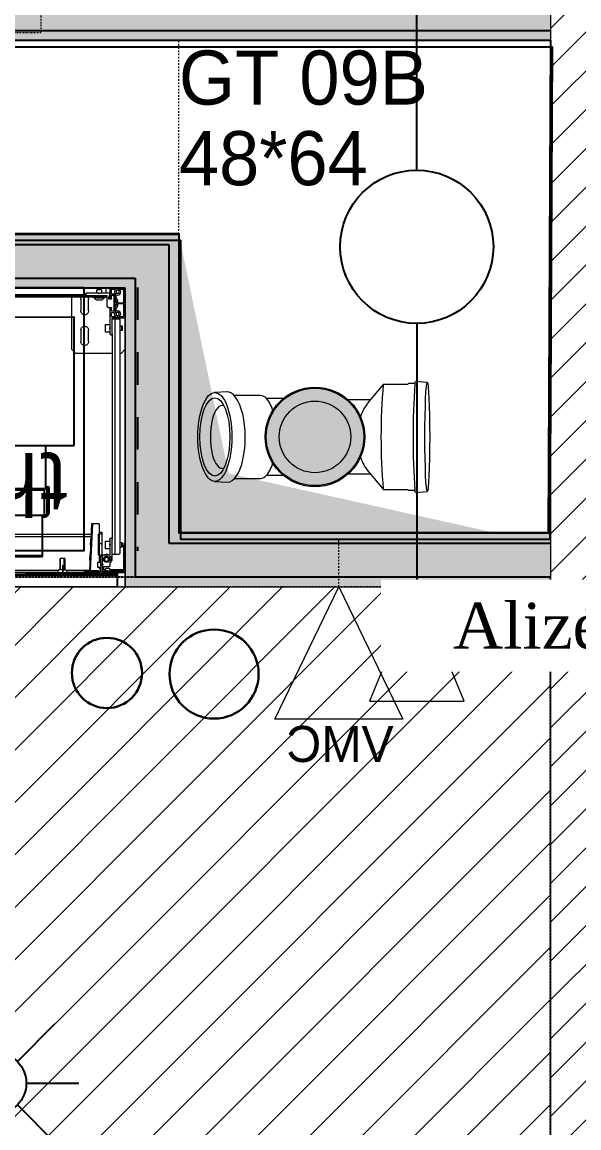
# Model space of a CAD drawing. Header units: centimetres. Extents: x 2191 to 12545, y -680 to 18662.
# Drawn here: x 8342.7 to 8415.4, y 9301.5 to 9445.8 of the extents above; entities that cross this region are included whole.
import ezdxf

# ---------------------------------------------------------------- set-up
doc = ezdxf.new("R2010")
doc.units = ezdxf.units.CM
for name, pattern in [('ISO-03', [1.5, 0.6, -0.9]), ('prlm_vmc', [0.282222, 0.141111, -0.141111]), ('Style de ligne -1', [0.41664, 0.20828, -0.20836]), ('Style de ligne -13', [0.147638, 0.098425, -0.049213]), ('VW-01', [0.41656, 0.20828, -0.20828])]:
    doc.linetypes.add(name, pattern=pattern)
for name, color, linetype, lineweight in [('B AmÈnagement intÈrieur_Hatch', 7, 'Continuous', 5), ('F REMPLISSAGE-vert clair_Hatch', 7, 'Continuous', 5), ('F REMPLISSAGE-vert foncÈ_Hatch', 7, 'Continuous', 5), ('prlm-ELEC-CFO', 1, 'Continuous', 25)]:
    doc.layers.add(name, color=color, linetype=linetype, lineweight=lineweight)
for name, color, linetype in [('B Aménagement intérieur', 252, 'Continuous'), ('B Faux plafonds', 252, 'Continuous'), ('B Faux plafonds_Hatch', 252, 'Continuous'), ('B GÈnÈral_Hatch', 252, 'Continuous'), ('B Général', 252, 'Continuous'), ('C ANNOTATIONS-prestations', 252, 'Continuous'), ('C ANNOTATIONS-textes-numérotation gaine', 252, 'ISO-03'), ('D SURFACES-shab', 252, 'Continuous'), ('F REMPLISSAGE-vert clair', 252, 'Continuous'), ('F REMPLISSAGE-vert foncé', 252, 'Continuous'), ('prlm-CHAUFF', 4, 'Continuous'), ('prlm-EAU-CHU', 42, 'Continuous'), ('prlm-EAU-EUEV', 25, 'Continuous'), ('prlm-GT', 242, 'Continuous'), ('prlm-VMC', 93, 'Continuous')]:
    doc.layers.add(name, color=color, linetype=linetype)
doc.styles.add('Eurostile', font='Eurosti.TTF')
doc.styles.add('prlm-chauff', font='trebucbi.ttf', dxfattribs={"height": 18})
doc.styles.add('prlm-vmc', font='pala.ttf', dxfattribs={"height": 14})
doc.styles.get("Standard").update_dxf_attribs({"font": 'isocp.shx', "height": 15})

# ---------------------------------------------------------------- blocks, each defined once
blk = doc.blocks.new('Gaine 150_70')
at = {"layer": 'B GÈnÈral_Hatch', "color": 254, "linetype": 'Continuous', "true_color": 0xd6d6d6}
blk.add_solid([(33, 21.5), (68, 29.3), (26.5, -9.7), (26.5, 29.3)], dxfattribs=at)
at = {"layer": 'B Général', "color": 7, "linetype": 'Continuous', "lineweight": 5}
blk.add_line((18.5, 36.3), (-69, 36.3), dxfattribs=at)
at = {"layer": 'B Général', "color": 7, "linetype": 'Continuous', "lineweight": 5, "flags": 128}
for points in [[(-70, 36.31), (19.5, 36.3), (19.5, -2.72), (-70, -2.71)], [(-70, -2.7), (-70, 36.3), (19.5, 36.3), (19.5, -2.7)]]:
    blk.add_lwpolyline(points, close=True, dxfattribs=at)
at = {"layer": 'C ANNOTATIONS-prestations'}
for p, q in [((18.5, 36.3), (18.5, 35.21)), ((75, -35), (-75, -35))]:
    blk.add_line(p, q, dxfattribs=at)
at = {"layer": 'C ANNOTATIONS-prestations', "lineweight": 5}
for p, q in [((-69, 34.76), (18.5, 34.76)), ((18.5, 34.66), (-69, 34.66)), ((6.5, 34.46), (6.5, 34.66)), ((6.6, 34.66), (6.6, 34.46)), ((8.78, 34.46), (8.78, 34.66)), ((8.92, 34.66), (8.92, 34.46)), ((9.25, 34.46), (9.25, 34.66)), ((13.35, 34.46), (13.35, 34.66)), ((13.68, 34.46), (13.68, 34.66)), ((13.82, 34.66), (13.82, 34.46)), ((16.4, 34.66), (16.4, 34.55)), ((16.5, 34.66), (16.5, 34.63)), ((17.13, 34.66), (17.18, 34.61)), ((17.22, 34.61), (17.27, 34.66)), ((17.73, 34.56), (17.73, 34.66)), ((18.5, 34.76), (18.5, 35.21)), ((18.5, 34.76), (18.53, 34.76)), ((18.5, 34.76), (18.5, 34.66)), ((18.53, 34.76), (18.53, 34.56)), ((6.5, 34.64), (-22.82, 34.64)), ((10.72, 34.44), (-22.75, 34.44)), ((-22.65, 34.14), (10.78, 34.14)), ((6.6, 34.46), (6.5, 34.46)), ((6.6, 34.46), (8.78, 34.46)), ((8.92, 34.46), (8.78, 34.46)), ((9.25, 34.46), (8.92, 34.46)), ((13.35, 34.46), (9.25, 34.46)), ((10.72, 34.46), (10.8, 34.06)), ((11.3, 34.06), (10.8, 34.06)), ((11, 34.06), (11, 32.61)), ((11.06, 34.06), (11.06, 32.61)), ((11.3, 33.65), (11.3, 34.46)), ((11.3, 33.51), (11.3, 33.65)), ((11.35, 33.65), (11.3, 33.65)), ((11.35, 33.51), (11.3, 33.51)), ((11.35, 33.65), (11.35, 34.46)), ((11.35, 34.06), (11.8, 34.06)), ((11.35, 33.51), (11.35, 33.65)), ((11.54, 34.06), (11.54, 32.61)), ((11.6, 32.61), (11.6, 34.06)), ((11.8, 34.06), (11.88, 34.46)), ((11.82, 34.14), (14.82, 34.14)), ((14.1, 34.44), (11.88, 34.44)), ((13.68, 34.46), (13.35, 34.46)), ((13.82, 34.46), (13.68, 34.46)), ((13.82, 34.46), (16.15, 34.46)), ((14.1, 34.41), (14.1, 34.46)), ((14.1, 34.41), (14.4, 34.41)), ((14.4, 34.3), (14.2, 34.3)), ((14.4, 34.46), (14.4, 34.41)), ((14.4, 34.41), (15.8, 34.41)), ((14.4, 34.3), (14.4, 34.41)), ((15.8, 34.3), (14.4, 34.3)), ((14.82, 34.2), (14.82, 34.21)), ((14.82, 34.2), (14.97, 34.21)), ((15.1, 28.06), (14.82, 34.2)), ((16, 34.21), (14.97, 34.21)), ((14.97, 34.21), (14.97, 34.21)), ((14.97, 34.21), (15.25, 28.06)), ((15.8, 34.41), (15.8, 34.46)), ((15.8, 34.41), (16.1, 34.41)), ((15.8, 34.3), (15.8, 34.41)), ((16, 34.3), (15.8, 34.3)), ((15.9, 33.76), (15.9, 33.06)), ((16.3, 33.76), (15.9, 33.76)), ((16, 34.3), (16, 34.21)), ((16.1, 34.46), (16.1, 34.41)), ((16.15, 33.85), (16.15, 33.76)), ((16.3, 34.3), (16.3, 32.25)), ((16.5, 33.52), (16.5, 34.63)), ((16.5, 33.52), (16.5, 33.29)), ((16.5, 32.19), (16.5, 33.29)), ((16.58, 33.43), (16.51, 33.5)), ((16.51, 33.31), (16.58, 33.38)), ((16.7, 34.51), (16.7, 34.22)), ((16.7, 34.44), (16.9, 34.44)), ((16.9, 34.24), (16.7, 34.24)), ((16.7, 34.03), (16.7, 33.69)), ((16.87, 34.54), (16.73, 34.54)), ((17, 34.19), (16.73, 34.19)), ((16.86, 34.06), (16.73, 34.06)), ((16.73, 33.66), (17.41, 33.66)), ((16.97, 33.92), (16.88, 34.04)), ((16.9, 34.49), (16.9, 34.51)), ((17, 34.49), (16.9, 34.49)), ((16.9, 34.44), (19.25, 34.44)), ((16.9, 34.44), (16.9, 34.24)), ((16.9, 34.24), (19.25, 34.24)), ((16.96, 34.49), (17, 34.45)), ((17, 34.45), (17.04, 34.45)), ((17, 34.24), (17, 34.19)), ((17.4, 33.91), (17, 33.91)), ((17, 33.91), (17, 33.88)), ((17, 33.88), (17.4, 33.88)), ((17, 33.88), (17.02, 33.86)), ((17.02, 33.86), (17.38, 33.86)), ((17.03, 34.21), (17.13, 34.21)), ((17.04, 34.19), (17.04, 34.24)), ((17.04, 33.86), (17.04, 33.91)), ((17.34, 34.44), (17.06, 34.44)), ((17.13, 34.21), (17.18, 34.16)), ((17.16, 34.62), (17.24, 34.62)), ((17.22, 34.16), (17.27, 34.21)), ((17.27, 34.21), (17.37, 34.21)), ((17.36, 34.19), (17.36, 34.24)), ((17.36, 33.86), (17.36, 33.91)), ((17.37, 34.45), (17.4, 34.45)), ((17.38, 33.86), (17.4, 33.88)), ((17.58, 34.49), (17.4, 34.49)), ((17.4, 34.45), (17.44, 34.49)), ((17.4, 34.19), (17.4, 34.24)), ((17.4, 34.19), (17.58, 34.19)), ((17.4, 33.88), (17.4, 33.91)), ((17.52, 34.04), (17.43, 33.92)), ((17.51, 33.56), (17.51, 33.13)), ((19.27, 34.06), (17.54, 34.06)), ((17.6, 34.21), (19.2, 34.21)), ((18.17, 34.44), (17.63, 34.44)), ((17.7, 34.63), (17.7, 34.59)), ((17.73, 34.56), (18.17, 34.56)), ((18.53, 34.56), (17.73, 34.56)), ((18.2, 34.53), (18.2, 34.47)), ((19.3, 34.19), (19.3, 30.84)), ((19.3, 34.11), (19.3, 34.09)), ((19.5, 34.19), (19.5, 30.84)), ((11.6, 32.61), (11, 32.61)), ((14.88, 32.81), (14.83, 32.8)), ((14.87, 32.1), (14.83, 32.8)), ((14.87, 32.1), (14.92, 32.1)), ((15.9, 33.06), (16.3, 33.06)), ((16, 32.16), (16, 29.36)), ((16, 32.16), (16.15, 32.16)), ((16.1, 28.06), (16.11, 32.25)), ((16.11, 32.25), (16.15, 32.26)), ((16.15, 33.06), (16.15, 32.16)), ((16.15, 32.16), (16.3, 32.16)), ((16.15, 32.16), (16.15, 30.66)), ((16.3, 32.25), (16.5, 32.25)), ((16.3, 32.16), (16.3, 32.25)), ((16.5, 32.16), (16.3, 32.16)), ((16.5, 32.19), (16.5, 32.16)), ((16.5, 32.16), (16.5, 30.66)), ((17.47, 32.16), (16.53, 32.16)), ((16.7, 32.9), (16.7, 32.51)), ((17.05, 32.01), (16.95, 32.06)), ((17.15, 32.06), (17.05, 32.01)), ((17.41, 32.5), (17.43, 32.5)), ((17.46, 32.47), (17.46, 32.36)), ((17.51, 32.71), (17.48, 32.71)), ((17.49, 32.33), (17.62, 32.33)), ((17.5, 30.87), (17.5, 32.13)), ((17.52, 33.11), (17.79, 32.83)), ((17.54, 32.78), (17.54, 32.74)), ((17.56, 33.11), (17.66, 33.06)), ((17.62, 32.81), (17.57, 32.81)), ((17.65, 32.35), (17.6, 32.33)), ((17.65, 32.36), (17.65, 32.78)), ((17.66, 33.06), (17.66, 32.97)), ((17.8, 32.81), (17.8, 30.06)), ((17.8, 32.04), (18.15, 32.04)), ((18.15, 32.04), (18.7, 32.04)), ((18.15, 1.34), (18.15, 32.04)), ((18.8, 31.94), (18.7, 32.04)), ((18.8, 1.44), (18.8, 31.94)), ((14.96, 30.14), (14.92, 30.84)), ((14.97, 30.84), (14.92, 30.84)), ((16.15, 30.66), (16.5, 30.66)), ((16.5, 30.66), (16.5, 29.36)), ((16.9, 31.34), (16.9, 30.34)), ((17.5, 31.34), (16.9, 31.34)), ((16.9, 30.34), (17.5, 30.34)), ((17.5, 30.87), (17.5, 30.74)), ((17.5, 30.06), (17.5, 30.74)), ((17.53, 30.83), (17.51, 30.85)), ((17.51, 30.76), (17.53, 30.78)), ((19.05, 31.14), (18.8, 31.14)), ((18.8, 30.53), (19.05, 30.53)), ((19.05, 31.14), (19.05, 30.53)), ((19.1, 31.09), (19.05, 31.14)), ((19.05, 30.53), (19.1, 30.58)), ((19.1, 30.58), (19.1, 31.09)), ((19.3, 30.84), (19.5, 30.84)), ((19.3, 30.64), (19.3, 30.84)), ((19.5, 30.64), (19.3, 30.64)), ((19.5, 30.84), (19.5, 30.64)), ((-22.48, 29.74), (15.02, 29.74)), ((-22.48, 29.44), (15.04, 29.44)), ((14.96, 30.14), (15.01, 30.14)), ((16, 29.36), (16.5, 29.36)), ((16.1, 29.16), (16.5, 29.16)), ((16.5, 29.36), (16.5, 29.16)), ((17.7, 29.96), (17.6, 29.96)), ((17.8, 3.29), (17.8, 30.06)), ((15.25, 28.06), (15.1, 28.06)), ((16.1, 28.06), (15.25, 28.06)), ((12.5, 5.29), (13, 5.79)), ((13, 5.79), (17.8, 5.79)), ((18.8, 5.79), (19, 5.79)), ((19, 5.79), (19.5, 5.29)), ((12.5, -1.51), (12.5, 5.29)), ((19.5, 5.29), (19.5, 1.16)), ((13.7, 2.79), (13.7, 4.29)), ((14.7, 4.29), (14.7, 2.79)), ((16.9, 3.04), (16.9, 2.04)), ((17.5, 3.04), (16.9, 3.04)), ((17.5, 2.59), (17.5, 3.29)), ((17.6, 3.39), (17.7, 3.39)), ((17.8, 3.29), (17.8, 1.22)), ((16.9, 2.04), (17.5, 2.04)), ((17.53, 2.56), (17.5, 2.59)), ((17.5, 2.59), (17.5, 2.49)), ((17.5, 2.49), (17.53, 2.51)), ((17.5, -0.08), (17.5, 2.49)), ((19.05, 2.84), (18.8, 2.84)), ((18.8, 2.23), (19.05, 2.23)), ((19.05, 2.84), (19.05, 2.23)), ((19.1, 2.79), (19.05, 2.84)), ((19.05, 2.23), (19.1, 2.28)), ((19.1, 2.28), (19.1, 2.79)), ((13.7, -1.21), (13.7, 0.29)), ((14.7, 0.29), (14.7, -1.21)), ((17.68, 0.55), (17.68, 0.98)), ((17.7, 0.31), (17.7, -0.08)), ((17.71, 1), (18.22, 1)), ((18.03, 0.52), (17.71, 0.52)), ((18.07, 0.34), (17.73, 0.34)), ((17.73, 0.29), (18.02, 0.29)), ((17.8, 1.34), (18.15, 1.34)), ((17.83, 1.19), (19.47, 1.19)), ((18.05, 0.26), (18.05, -0.66)), ((18.1, -0.06), (18.1, 0.31)), ((18.15, 1.34), (18.7, 1.34)), ((18.28, 0), (18.28, 0.32)), ((18.3, 0.8), (18.5, 0.92)), ((18.3, 0.57), (18.3, 0.8)), ((18.5, 0.45), (18.3, 0.57)), ((18.5, 0.92), (18.7, 0.8)), ((18.7, 0.57), (18.5, 0.45)), ((18.7, 1.34), (18.8, 1.44)), ((18.7, 0.8), (18.7, 0.57)), ((18.78, 1), (19.29, 1)), ((19.32, 0.98), (19.32, -0.62)), ((19.5, 1.16), (19.5, -2.68)), ((16.78, -1.36), (15.42, -1.36)), ((15.42, -1.36), (15.42, -1.46)), ((16.42, -1.13), (15.77, -1.13)), ((16.78, -1.46), (16.78, -1.36)), ((17.25, -0.16), (17.1, -0.31)), ((17.1, -1.71), (17.1, -0.31)), ((17.25, -0.16), (17.67, -0.16)), ((17.35, -1.29), (17.35, -1.51)), ((17.67, -1.26), (17.38, -1.26)), ((17.5, -2.68), (17.5, -1.34)), ((17.67, -0.11), (17.53, -0.11)), ((17.53, -1.31), (17.67, -1.31)), ((17.7, -0.13), (17.7, -0.08)), ((17.7, -1.34), (17.7, -1.29)), ((17.7, -1.34), (17.7, -1.73)), ((18.05, -0.66), (18, -0.71)), ((18, -0.71), (18.05, -0.76)), ((18.13, -0.31), (18.05, -0.31)), ((18.05, -0.39), (18.17, -0.39)), ((18.05, -0.76), (18.05, -1.68)), ((18.05, -1.04), (18.17, -1.04)), ((18.05, -1.11), (18.13, -1.11)), ((18.29, -0.36), (18.1, -0.06)), ((18.1, -1.73), (18.1, -1.37)), ((18.11, -1.36), (18.29, -1.07)), ((18.13, -0.31), (18.13, -1.11)), ((18.3, -0.61), (18.13, -0.31)), ((18.13, -1.11), (18.3, -0.81)), ((18.28, -1.85), (18.28, -1.43)), ((18.48, -0.31), (18.29, -0.02)), ((18.29, -1.41), (18.47, -1.13)), ((18.3, -1.06), (18.3, -0.37)), ((18.48, -0.62), (18.48, -0.31)), ((18.48, -1.11), (18.48, -0.8)), ((19.29, -0.65), (18.51, -0.65)), ((18.51, -0.77), (19.29, -0.77)), ((19.32, -0.8), (19.32, -2.5)), ((17, -2.71), (-67.5, -2.71)), ((15.8, -1.66), (-66.3, -1.66)), ((15.75, -1.51), (-66.25, -1.51)), ((14.35, -1.82), (-64.85, -1.82)), ((14.35, -1.98), (14.35, -1.74)), ((14.38, -1.71), (17.04, -1.71)), ((16.05, -2.01), (14.38, -2.01)), ((16.78, -1.46), (15.42, -1.46)), ((15.42, -1.46), (15.42, -1.51)), ((15.7, -1.46), (15.8, -1.56)), ((15.8, -1.56), (16.4, -1.56)), ((15.8, -1.56), (15.8, -1.71)), ((15.8, -2.01), (15.8, -2.46)), ((16.4, -2.46), (15.8, -2.46)), ((16.05, -2.01), (16.1, -1.96)), ((16.1, -1.96), (16.15, -2.01)), ((17.42, -2.01), (16.15, -2.01)), ((16.4, -1.56), (16.5, -1.46)), ((16.4, -1.71), (16.4, -1.56)), ((17, -1.66), (16.4, -1.66)), ((16.4, -2.46), (16.4, -2.01)), ((17, -1.51), (16.45, -1.51)), ((16.78, -1.51), (16.78, -1.46)), ((17, -1.66), (17, -1.51)), ((17, -1.66), (17, -1.71)), ((17, -2.01), (17, -2.71)), ((17.53, -2.71), (17, -2.71)), ((17.45, -1.81), (17.35, -1.52)), ((17.45, -1.98), (17.45, -1.82)), ((19.47, -2.71), (17.53, -2.71)), ((17.68, -2.5), (17.68, -1.97)), ((17.71, -1.94), (18.06, -1.94)), ((18.22, -2.53), (17.71, -2.53)), ((18.02, -1.71), (17.73, -1.71)), ((17.73, -1.76), (18.07, -1.76)), ((18.3, -2.1), (18.5, -1.98)), ((18.3, -2.33), (18.3, -2.1)), ((18.5, -2.45), (18.3, -2.33)), ((18.5, -1.98), (18.7, -2.1)), ((18.7, -2.33), (18.5, -2.45)), ((18.7, -2.1), (18.7, -2.33)), ((19.29, -2.53), (18.78, -2.53)), ((19.5, -2.71), (19.47, -2.71)), ((19.5, -2.68), (19.5, -2.71))]:
    blk.add_line(p, q, dxfattribs=at)
at = {"layer": 'C ANNOTATIONS-prestations', "lineweight": 5, "flags": 128}
for points in [[(16.5, 34.3, 0.198912), (16.4, 34.55, 0.198912), (16.15, 34.66)], [(16.53, 34.66, 0.198912), (16.51, 34.65, 0.198912), (16.5, 34.63)], [(17.7, 34.63, 0.198912), (17.69, 34.65, 0.198912), (17.67, 34.66)], [(14.1, 34.41, 0.198912), (14.13, 34.33, 0.198912), (14.2, 34.3)], [(14.82, 34.21, 0.193016), (14.79, 34.28, 0.193016), (14.72, 34.3)], [(16, 34.21, 0.227222), (16.16, 34.28, 0.227222), (16.2, 34.45)], [(16, 34.3, 0.198912), (16.07, 34.33, 0.198912), (16.1, 34.41)], [(16.3, 34.3, 0.198912), (16.26, 34.41, 0.198912), (16.15, 34.46)], [(16.22, 34, 0.109774), (16.17, 33.94, 0.109774), (16.15, 33.85)], [(16.22, 34, 0.028434), (16.26, 34.04, 0.028434), (16.3, 34.09)], [(16.5, 33.52, 0.098491), (16.5, 33.51, 0.098491), (16.51, 33.5)], [(16.51, 33.31, 0.098491), (16.5, 33.3, 0.098491), (16.5, 33.29)], [(16.58, 33.38, 0.198912), (16.59, 33.41, 0.198912), (16.58, 33.43)], [(16.73, 34.54, 0.198912), (16.71, 34.53, 0.198912), (16.7, 34.51)], [(16.7, 34.22, 0.198912), (16.71, 34.19, 0.198912), (16.73, 34.19)], [(16.73, 34.06, 0.198912), (16.71, 34.05, 0.198912), (16.7, 34.03)], [(16.7, 33.69, 0.198912), (16.71, 33.66, 0.198912), (16.73, 33.66)], [(16.88, 34.04, 0.120588), (16.87, 34.05, 0.120588), (16.86, 34.06)], [(16.9, 34.51, 0.198912), (16.89, 34.53, 0.198912), (16.87, 34.54)], [(16.97, 33.92, 0.120588), (16.98, 33.91, 0.120588), (17, 33.91)], [(17.03, 34.46, 0.17724), (17.02, 34.48, 0.17724), (17, 34.49)], [(17, 34.44, 0.013224), (17, 34.44, 0.013224), (17, 34.45)], [(17, 34.19, 0.155096), (17.02, 34.19, 0.155096), (17.03, 34.21)], [(17.03, 34.46, 0.17724), (17.04, 34.44, 0.17724), (17.06, 34.44)], [(17.18, 34.61, 0.198912), (17.2, 34.6, 0.198912), (17.22, 34.61)], [(17.18, 34.16, 0.198912), (17.2, 34.15, 0.198912), (17.22, 34.16)], [(17.34, 34.44, 0.17724), (17.36, 34.44, 0.17724), (17.37, 34.46)], [(17.4, 34.49, 0.17724), (17.38, 34.48, 0.17724), (17.37, 34.46)], [(17.37, 34.21, 0.155096), (17.39, 34.19, 0.155096), (17.4, 34.19)], [(17.4, 34.45, 0.013224), (17.4, 34.44, 0.013224), (17.4, 34.44)], [(17.4, 33.91, 0.120588), (17.42, 33.91, 0.120588), (17.43, 33.92)], [(17.51, 33.56, 0.198912), (17.48, 33.63, 0.198912), (17.41, 33.66)], [(17.54, 34.06, 0.120588), (17.53, 34.05, 0.120588), (17.52, 34.04)], [(17.61, 34.46, 0.17724), (17.6, 34.48, 0.17724), (17.58, 34.49)], [(17.58, 34.19, 0.155096), (17.59, 34.19, 0.155096), (17.6, 34.21)], [(17.61, 34.46, 0.17724), (17.62, 34.44, 0.17724), (17.63, 34.44)], [(17.7, 34.59, 0.198912), (17.71, 34.56, 0.198912), (17.73, 34.56)], [(18.2, 34.53, 0.198912), (18.19, 34.55, 0.198912), (18.17, 34.56)], [(18.17, 34.44, 0.198912), (18.19, 34.44, 0.198912), (18.2, 34.47)], [(19.3, 34.11, 0.198912), (19.27, 34.18, 0.198912), (19.2, 34.21)], [(19.5, 34.19, 0.198912), (19.43, 34.36, 0.198912), (19.25, 34.44)], [(19.3, 34.19, 0.198912), (19.29, 34.22, 0.198912), (19.25, 34.24)], [(19.27, 34.06, 0.198912), (19.29, 34.06, 0.198912), (19.3, 34.09)], [(16.5, 32.19, 0.198912), (16.51, 32.16, 0.198912), (16.53, 32.16)], [(17.45, 32.73, 0.366532), (17.09, 33.1, 0.366532), (16.66, 32.81, 0.366532), (16.88, 32.34, 0.366532), (17.38, 32.48)], [(16.7, 32.16, 0.14145), (17.05, 32.06, 0.14145), (17.4, 32.16)], [(16.81, 32.16, 0.103148), (17.05, 32.11, 0.103148), (17.29, 32.16)], [(17.38, 32.48, 0.082935), (17.44, 32.6, 0.082935), (17.45, 32.73)], [(17.41, 32.5, 0.122946), (17.39, 32.49, 0.122946), (17.38, 32.48)], [(17.46, 32.47, 0.198912), (17.45, 32.49, 0.198912), (17.43, 32.5)], [(17.45, 32.73, 0.189855), (17.46, 32.71, 0.189855), (17.48, 32.71)], [(17.46, 32.36, 0.198912), (17.47, 32.33, 0.198912), (17.49, 32.33)], [(17.5, 32.13, 0.198912), (17.49, 32.15, 0.198912), (17.47, 32.16)], [(17.63, 32.99, 0.041018), (17.58, 33.08, 0.041018), (17.51, 33.16)], [(17.51, 33.13, 0.098491), (17.51, 33.12, 0.098491), (17.52, 33.11)], [(17.51, 32.33, 0.104675), (17.63, 32.55, 0.104675), (17.64, 32.79)], [(17.51, 32.71, 0.198912), (17.53, 32.71, 0.198912), (17.54, 32.74)], [(17.57, 32.81, 0.198912), (17.55, 32.8, 0.198912), (17.54, 32.78)], [(17.58, 32.33, 0.02871), (17.62, 32.39, 0.02871), (17.65, 32.46)], [(17.65, 32.78, 0.198912), (17.64, 32.8, 0.198912), (17.62, 32.81)], [(17.62, 32.33, 0.198912), (17.64, 32.33, 0.198912), (17.65, 32.36)], [(17.8, 32.81, 0.098491), (17.8, 32.82, 0.098491), (17.79, 32.83)], [(17.5, 30.87, 0.098491), (17.5, 30.86, 0.098491), (17.51, 30.85)], [(17.51, 30.76, 0.098491), (17.5, 30.75, 0.098491), (17.5, 30.74)], [(17.53, 30.78, 0.198912), (17.54, 30.81, 0.198912), (17.53, 30.83)], [(17.5, 30.06, 0.198912), (17.53, 29.98, 0.198912), (17.6, 29.96)], [(17.7, 29.96, 0.198912), (17.77, 29.98, 0.198912), (17.8, 30.06)], [(14.7, 4.29, 0.414214), (14.2, 4.79, 0.414214), (13.7, 4.29)], [(17.6, 3.39, 0.198912), (17.53, 3.36, 0.198912), (17.5, 3.29)], [(17.8, 3.29, 0.198912), (17.77, 3.36, 0.198912), (17.7, 3.39)], [(13.7, 2.79, 0.414214), (14.2, 2.29, 0.414214), (14.7, 2.79)], [(17.53, 2.51, 0.198912), (17.54, 2.54, 0.198912), (17.53, 2.56)], [(14.7, 0.29, 0.414214), (14.2, 0.79, 0.414214), (13.7, 0.29)], [(17.71, 1, 0.198912), (17.69, 1, 0.198912), (17.68, 0.98)], [(17.68, 0.55, 0.198912), (17.69, 0.52, 0.198912), (17.71, 0.52)], [(17.73, 0.34, 0.198912), (17.71, 0.33, 0.198912), (17.7, 0.31)], [(17.73, 0.29, 0.198912), (17.71, 0.28, 0.198912), (17.7, 0.26)], [(17.8, 1.22, 0.198912), (17.81, 1.19, 0.198912), (17.83, 1.19)], [(18.05, 0.26, 0.198912), (18.04, 0.28, 0.198912), (18.02, 0.29)], [(18.03, 0.52, 0.095961), (18.07, 0.52, 0.095961), (18.1, 0.54)], [(18.1, 0.31, 0.198912), (18.09, 0.33, 0.198912), (18.07, 0.34)], [(18.22, 1, 0.01196), (18.22, 1, 0.01196), (18.22, 1)], [(18.78, 1, 0.01196), (18.78, 1, 0.01196), (18.78, 1)], [(19.32, 0.98, 0.198912), (19.31, 1, 0.198912), (19.29, 1)], [(19.5, 1.16, 0.198912), (19.49, 1.18, 0.198912), (19.47, 1.19)], [(13.7, -1.21, 0.080612), (13.73, -1.37, 0.080612), (13.8, -1.51)], [(14.6, -1.51, 0.080612), (14.67, -1.37, 0.080612), (14.7, -1.21)], [(15.77, -1.13, 0.218554), (15.62, -1.2, 0.218554), (15.58, -1.36)], [(15.58, -1.36, 0.003145), (15.58, -1.36, 0.003145), (15.58, -1.36)], [(16.62, -1.36, 0.218554), (16.58, -1.2, 0.218554), (16.42, -1.13)], [(16.62, -1.36, 0.003145), (16.62, -1.36, 0.003145), (16.62, -1.36)], [(17.38, -1.26, 0.198912), (17.36, -1.27, 0.198912), (17.35, -1.29)], [(17.5, -0.08, 0.198912), (17.51, -0.11, 0.198912), (17.53, -0.11)], [(17.53, -1.31, 0.198912), (17.51, -1.32, 0.198912), (17.5, -1.34)], [(17.67, -0.11, 0.198912), (17.69, -0.11, 0.198912), (17.7, -0.08)], [(17.67, -0.16, 0.198912), (17.69, -0.16, 0.198912), (17.7, -0.13)], [(17.7, -1.29, 0.198912), (17.69, -1.27, 0.198912), (17.67, -1.26)], [(17.7, -1.34, 0.198912), (17.69, -1.32, 0.198912), (17.67, -1.31)], [(18.11, -1.36, 0.073633), (18.1, -1.37, 0.073633), (18.1, -1.37)], [(18.28, 0, 0.073633), (18.28, -0.01, 0.073633), (18.29, -0.02)], [(18.29, -1.41, 0.073633), (18.28, -1.42, 0.073633), (18.28, -1.43)], [(18.3, -0.37, 0.073633), (18.3, -0.37, 0.073633), (18.29, -0.36)], [(18.29, -1.07, 0.073633), (18.3, -1.06, 0.073633), (18.3, -1.06)], [(18.47, -1.13, 0.073633), (18.48, -1.12, 0.073633), (18.48, -1.11)], [(18.48, -0.62, 0.198912), (18.49, -0.65, 0.198912), (18.51, -0.65)], [(18.51, -0.77, 0.198912), (18.49, -0.78, 0.198912), (18.48, -0.8)], [(19.29, -0.65, 0.198912), (19.31, -0.65, 0.198912), (19.32, -0.62)], [(19.32, -0.8, 0.198912), (19.31, -0.78, 0.198912), (19.29, -0.77)], [(14.38, -1.71, 0.198912), (14.36, -1.72, 0.198912), (14.35, -1.74)], [(14.35, -1.98, 0.198912), (14.36, -2.01, 0.198912), (14.38, -2.01)], [(17.04, -1.71, 0.414214), (17.07, -1.74, 0.414214), (17.1, -1.71)], [(17.35, -1.51, 0.040241), (17.35, -1.51, 0.040241), (17.35, -1.52)], [(17.42, -2.01, 0.198912), (17.44, -2.01, 0.198912), (17.45, -1.98)], [(17.45, -1.82, 0.040241), (17.45, -1.82, 0.040241), (17.45, -1.81)], [(17.5, -2.68, 0.198912), (17.51, -2.71, 0.198912), (17.53, -2.71)], [(17.71, -1.94, 0.198912), (17.69, -1.95, 0.198912), (17.68, -1.97)], [(17.68, -2.5, 0.198912), (17.69, -2.53, 0.198912), (17.71, -2.53)], [(17.7, -1.68, 0.198912), (17.71, -1.71, 0.198912), (17.73, -1.71)], [(17.7, -1.73, 0.198912), (17.71, -1.76, 0.198912), (17.73, -1.76)], [(18.02, -1.71, 0.198912), (18.04, -1.71, 0.198912), (18.05, -1.68)], [(18.14, -1.99, 0.123554), (18.1, -1.96, 0.123554), (18.06, -1.94)], [(18.07, -1.76, 0.198912), (18.09, -1.76, 0.198912), (18.1, -1.73)], [(18.22, -2.53, 0.01196), (18.22, -2.53, 0.01196), (18.22, -2.53)], [(18.78, -2.53, 0.01196), (18.78, -2.53, 0.01196), (18.78, -2.53)], [(19.29, -2.53, 0.198912), (19.31, -2.53, 0.198912), (19.32, -2.5)], [(19.47, -2.71, 0.198912), (19.49, -2.71, 0.198912), (19.5, -2.68)]]:
    blk.add_lwpolyline(points, format="xyb", dxfattribs=at)
at = {"layer": 'C ANNOTATIONS-prestations', "lineweight": 5}
for centre, radius in [((17.05, 32.71), 0.35), ((17.05, 32.71), 0.3), ((17.05, 32.71), 0.25), ((18.5, 0.69), 0.425), ((18.5, -2.21), 0.425)]:
    blk.add_circle(centre, radius, dxfattribs=at)
for points, knots in [([(14.97, 34.21), (14.97, 34.21), (14.97, 34.22), (14.96, 34.24), (14.94, 34.25), (14.92, 34.27), (14.9, 34.28), (14.87, 34.29), (14.82, 34.3), (14.75, 34.3), (14.72, 34.3), (14.72, 34.3), (14.72, 34.3)], [0, 0, 0, 1, 2, 3, 4, 5, 6, 7, 8, 9, 9, 10, 10, 10]), ([(14.82, 34.21), (14.82, 34.21), (14.82, 34.21), (14.82, 34.21), (14.82, 34.21), (14.83, 34.21), (14.85, 34.21), (14.88, 34.21), (14.93, 34.21), (14.97, 34.21), (14.97, 34.21), (14.97, 34.21)], [0, 0, 0, 1, 2, 3, 4, 5, 6, 7, 8, 8, 9, 9, 9])]:
    blk.add_open_spline(points, degree=2, knots=knots, dxfattribs=at)
blk = doc.blocks.new('Groupe-151-1')
at = {"layer": 'B Général', "color": 7, "linetype": 'VW-01', "lineweight": 5, "flags": 128}
blk.add_lwpolyline([(8994.29, 4634.39), (9042.8, 4634.39), (9042.8, 4570.09), (8994.29, 4570.09)], close=True, dxfattribs=at)
at = {"layer": 'C ANNOTATIONS-textes-numérotation gaine', "color": 7, "insert": (8994.29, 4633.08), "char_height": 7.059, "width": 48.5046, "attachment_point": 1, "line_spacing_factor": 0.894142, "style": 'Eurostile'}
blk.add_mtext('GT 09B\\P48*64', dxfattribs=at)
blk = doc.blocks.new('xi.thema+')
at = {"layer": 'prlm-CHAUFF', "color": 7, "linetype": 'prlm_vmc', "ltscale": 30}
for points in [[(-27.9, 0), (-27.9, 34.4)], [(27.9, 0), (27.9, 34.4)]]:
    blk.add_lwpolyline(points, dxfattribs=at)
at = {"layer": 'prlm-CHAUFF', "color": 0}
blk.add_lwpolyline([(-20.9, 0), (-20.9, 34.4), (20.9, 34.4), (20.9, 0)], close=True, dxfattribs=at)
for radius in [6.25, 4]:
    blk.add_circle((0, 13), radius, dxfattribs=at)
at = {"layer": 'prlm-CHAUFF', "color": 0, "insert": (0, 25.54), "char_height": 8, "width": 7.1971, "attachment_point": 5, "style": 'prlm-chauff'}
blk.add_mtext('thema+', dxfattribs=at)
blk = doc.blocks.new('xi.be')
at = {"layer": 'prlm-VMC', "color": 0, "linetype": 'ByBlock', "lineweight": 5, "flags": 128}
blk.add_lwpolyline([(-6.17, -15), (6.17, -15), (0, 0)], close=True, dxfattribs=at)
at = {"layer": 'prlm-VMC', "color": 0, "linetype": 'ByBlock', "lineweight": 5}
blk.add_solid([(0, -1), (5.17, -14), (-5.17, -14), (0, -1)], dxfattribs=at)
blk = doc.blocks.new('xi.uta-yzen-d')
at = {"layer": 'prlm-CHAUFF', "ltscale": 50}
for p, q in [((-36.4, 35.02), (-20.8, 35.02)), ((-36.4, 35.02), (-36.4, 29.72)), ((-20.9, 35.12), (-36.3, 35.12)), ((-20.8, 29.72), (-20.8, 35.02)), ((-17.3, 35.02), (-1.7, 35.02)), ((-17.3, 35.02), (-17.3, 29.72)), ((-1.8, 35.12), (-17.2, 35.12)), ((-1.7, 29.72), (-1.7, 35.02)), ((1.8, 35.02), (17.4, 35.02)), ((1.8, 35.02), (1.8, 29.72)), ((1.9, 35.12), (17.3, 35.12)), ((17.4, 29.72), (17.4, 35.02)), ((20.9, 35.02), (36.5, 35.02)), ((20.9, 35.02), (20.9, 29.72)), ((21, 35.12), (36.4, 35.12)), ((36.5, 29.72), (36.5, 35.02)), ((-37.25, 29.22), (-37.25, 26.22)), ((-37.06, 29.72), (-36.65, 29.72)), ((-37.06, 29.72), (-37.06, 26.02)), ((-37, 29.72), (-37, 26.27)), ((-36.98, 29.72), (-36.98, 26.27)), ((-20.55, 29.72), (-36.65, 29.72)), ((-36.65, 29.72), (-36.65, 26.42)), ((-36.55, 29.97), (-36.4, 29.97)), ((-20.55, 26.42), (-20.55, 29.72)), ((-18.15, 29.22), (-18.15, 26.22)), ((-17.96, 29.72), (-17.55, 29.72)), ((-17.96, 29.72), (-17.96, 26.02)), ((-17.9, 29.72), (-17.9, 26.27)), ((-17.88, 29.72), (-17.88, 26.27)), ((-1.45, 29.72), (-17.55, 29.72)), ((-17.55, 29.72), (-17.55, 26.42)), ((-17.45, 29.97), (-17.3, 29.97)), ((-1.45, 26.42), (-1.45, 29.72)), ((0.95, 29.22), (0.95, 26.22)), ((1.14, 29.72), (1.55, 29.72)), ((1.14, 29.72), (1.14, 26.02)), ((1.2, 29.72), (1.2, 26.27)), ((1.22, 29.72), (1.22, 26.27)), ((17.65, 29.72), (1.55, 29.72)), ((1.55, 29.72), (1.55, 26.42)), ((1.65, 29.97), (1.8, 29.97)), ((17.65, 26.42), (17.65, 29.72)), ((20.05, 29.22), (20.05, 26.22)), ((20.24, 29.72), (20.65, 29.72)), ((20.24, 29.72), (20.24, 26.02)), ((20.3, 29.72), (20.3, 26.27)), ((20.32, 29.72), (20.32, 26.27)), ((36.75, 29.72), (20.65, 29.72)), ((20.65, 29.72), (20.65, 26.42)), ((20.75, 29.97), (20.9, 29.97)), ((36.75, 26.42), (36.75, 29.72)), ((-37, 28.42), (-36.98, 28.42)), ((-36.98, 28.07), (-37, 28.07)), ((-37, 27.69), (-36.98, 27.69)), ((-17.9, 28.42), (-17.88, 28.42)), ((-17.88, 28.07), (-17.9, 28.07)), ((-17.9, 27.69), (-17.88, 27.69)), ((1.2, 28.42), (1.22, 28.42)), ((1.22, 28.07), (1.2, 28.07)), ((1.2, 27.69), (1.22, 27.69)), ((20.3, 28.42), (20.32, 28.42)), ((20.32, 28.07), (20.3, 28.07)), ((20.3, 27.69), (20.32, 27.69)), ((-36.8, 26.02), (-37.05, 26.02)), ((-36.98, 27.34), (-37, 27.34)), ((-37, 27.29), (-36.98, 27.29)), ((-36.98, 27.19), (-37, 27.19)), ((-36.98, 26.27), (-37, 26.27)), ((-36.8, 26.27), (-36.98, 26.27)), ((-36.65, 26.42), (-36.8, 26.27)), ((-20.4, 26.27), (-36.8, 26.27)), ((-36.8, 26.27), (-36.8, 20.62)), ((-20.55, 26.42), (-36.65, 26.42)), ((-20.4, 26.27), (-20.55, 26.42)), ((-20.4, 20.62), (-20.4, 26.27)), ((-17.7, 26.02), (-17.95, 26.02)), ((-17.88, 27.34), (-17.9, 27.34)), ((-17.9, 27.29), (-17.88, 27.29)), ((-17.88, 27.19), (-17.9, 27.19)), ((-17.88, 26.27), (-17.9, 26.27)), ((-17.7, 26.27), (-17.88, 26.27)), ((-17.55, 26.42), (-17.7, 26.27)), ((-1.3, 26.27), (-17.7, 26.27)), ((-17.7, 26.27), (-17.7, 20.62)), ((-1.45, 26.42), (-17.55, 26.42)), ((-1.3, 26.27), (-1.45, 26.42)), ((-1.3, 20.62), (-1.3, 26.27)), ((1.4, 26.02), (1.15, 26.02)), ((1.22, 27.34), (1.2, 27.34)), ((1.2, 27.29), (1.22, 27.29)), ((1.22, 27.19), (1.2, 27.19)), ((1.22, 26.27), (1.2, 26.27)), ((1.4, 26.27), (1.22, 26.27)), ((1.55, 26.42), (1.4, 26.27)), ((17.8, 26.27), (1.4, 26.27)), ((1.4, 26.27), (1.4, 20.62)), ((17.65, 26.42), (1.55, 26.42)), ((17.8, 26.27), (17.65, 26.42)), ((17.8, 20.62), (17.8, 26.27)), ((20.5, 26.02), (20.25, 26.02)), ((20.32, 27.34), (20.3, 27.34)), ((20.3, 27.29), (20.32, 27.29)), ((20.32, 27.19), (20.3, 27.19)), ((20.32, 26.27), (20.3, 26.27)), ((20.5, 26.27), (20.32, 26.27)), ((20.65, 26.42), (20.5, 26.27)), ((36.9, 26.27), (20.5, 26.27)), ((20.5, 26.27), (20.5, 20.62)), ((36.75, 26.42), (20.65, 26.42)), ((36.9, 26.27), (36.75, 26.42)), ((36.9, 20.62), (36.9, 26.27))]:
    blk.add_line(p, q, dxfattribs=at)
for points in [[(0, 30), (0, 0), (39, 0), (39, 30)], [(0.57, 29.43), (0.57, 0.57), (38.43, 0.57), (38.43, 29.43)], [(-40.5, 20.62), (-40.5, 3.9), (40.5, 3.9), (40.5, 20.62)]]:
    blk.add_lwpolyline(points, close=True, dxfattribs=at)
for centre, radius in [((-28.6, 27.62), 0.5), ((-28.6, 27.62), 0.48), ((-28.6, 27.62), 0.38), ((-9.5, 27.62), 0.5), ((-9.5, 27.62), 0.48), ((-9.5, 27.62), 0.38), ((9.6, 27.62), 0.5), ((9.6, 27.62), 0.48), ((9.6, 27.62), 0.38), ((28.7, 27.62), 0.5), ((28.7, 27.62), 0.48), ((28.7, 27.62), 0.38)]:
    blk.add_circle(centre, radius, dxfattribs=at)
for centre, radius, start, end in [((-36.3, 35.02), 0.1, 90, 180), ((-20.9, 35.02), 0.1, 0, 90), ((-17.2, 35.02), 0.1, 90, 180), ((-1.8, 35.02), 0.1, 0, 90), ((1.9, 35.02), 0.1, 90, 180), ((17.3, 35.02), 0.1, 0, 90), ((21, 35.02), 0.1, 90, 180), ((36.4, 35.02), 0.1, 0, 90), ((-36.47, 29.24), 0.776, 138.5248, 181.7675), ((-36.55, 29.27), 0.7, 90, 136.2731), ((-17.37, 29.24), 0.776, 138.5248, 181.7675), ((-17.45, 29.27), 0.7, 90, 136.2731), ((1.73, 29.24), 0.776, 138.5248, 181.7675), ((1.65, 29.27), 0.7, 90, 136.2731), ((20.83, 29.24), 0.776, 138.5248, 181.7675), ((20.75, 29.27), 0.7, 90, 136.2731), ((-37.05, 26.22), 0.2, 180, 268.3239), ((-37.05, 26.22), 0.2, 268.3239, 270), ((-17.95, 26.22), 0.2, 180, 268.3239), ((-17.95, 26.22), 0.2, 268.3239, 270), ((1.15, 26.22), 0.2, 180, 268.3239), ((1.15, 26.22), 0.2, 268.3239, 270), ((20.25, 26.22), 0.2, 180, 268.3239), ((20.25, 26.22), 0.2, 268.3239, 270)]:
    blk.add_arc(centre, radius, start, end, dxfattribs=at)
for centre, major_axis, ratio, start_param, end_param in [((-36.55, 28.96), (-0.45, 0), 0.974723, 5.983927, 6.283185), ((-17.45, 28.96), (-0.45, 0), 0.974723, 5.983927, 6.283185), ((1.65, 28.96), (-0.45, 0), 0.974723, 5.983927, 6.283185), ((20.75, 28.96), (-0.45, 0), 0.974723, 5.983927, 6.283185), ((-36.55, 28.6), (-0.45, 0), 0.974723, 5.983927, 6.283185), ((-35.75, 28.6), (-1.25, 0), 0.146694, 0, 0.179125), ((-17.45, 28.6), (-0.45, 0), 0.974723, 5.983927, 6.283185), ((-16.65, 28.6), (-1.25, 0), 0.146694, 0, 0.179125), ((1.65, 28.6), (-0.45, 0), 0.974723, 5.983927, 6.283185), ((2.45, 28.6), (-1.25, 0), 0.146694, 0, 0.179125), ((20.75, 28.6), (-0.45, 0), 0.974723, 5.983927, 6.283185), ((21.55, 28.6), (-1.25, 0), 0.146694, 0, 0.179125)]:
    blk.add_ellipse(centre, major_axis=major_axis, ratio=ratio, start_param=start_param, end_param=end_param, dxfattribs=at)
for points in [[(-36.98, 29.39), (-36.99, 29.38), (-36.99, 29.37), (-37, 29.32), (-37, 29.29), (-37, 29.27)], [(-17.88, 29.39), (-17.89, 29.38), (-17.89, 29.37), (-17.9, 29.32), (-17.9, 29.29), (-17.9, 29.27)], [(1.22, 29.39), (1.21, 29.38), (1.21, 29.37), (1.2, 29.32), (1.2, 29.29), (1.2, 29.27)], [(20.32, 29.39), (20.31, 29.38), (20.31, 29.37), (20.3, 29.32), (20.3, 29.29), (20.3, 29.27)]]:
    blk.add_open_spline(points, degree=3, knots=[0.8185803, 0.8185803, 0.8185803, 0.8185803, 0.875, 0.875, 1, 1, 1, 1], dxfattribs=at)
at = {"layer": 'prlm-CHAUFF', "ltscale": 50, "insert": (7.3, 16.89), "char_height": 10, "width": 139.7925, "attachment_point": 1}
blk.add_mtext('UTA', dxfattribs=at)
blk = doc.blocks.new('xi.ram11')
at = {"layer": 'prlm-EAU-CHU', "color": 0, "lineweight": 13}
for p, q in [((-5.8, 13.12), (-5.9, 11.41)), ((5.9, 11.41), (5.8, 13.12)), ((-5.41, 10.46), (-5.41, 7.11)), ((5.41, 7.11), (5.41, 10.46)), ((-5, 6.32), (-5, 3.93)), ((5, 3.93), (5, 6.32)), ((-4.87, -7.27), (-4.87, -4.09)), ((4.87, -4.09), (4.87, -7.27)), ((-4.34, -6.83), (-6.84, -8.91)), ((6.84, -8.91), (4.34, -6.83)), ((-6.85, -8.92), (-6.85, -12.09)), ((6.85, -12.09), (6.85, -8.92)), ((-6.85, -12.09), (-6.97, -12.22)), ((-6.97, -12.22), (-6.97, -13.03)), ((6.97, -12.22), (6.85, -12.09)), ((6.97, -13.03), (6.97, -12.22)), ((-7.25, -13.12), (-6.97, -13.03)), ((-7.25, -13.12), (-7.11, -14.67)), ((6.94, -13.03), (7.25, -13.12)), ((7.11, -14.67), (7.25, -13.12))]:
    blk.add_line(p, q, dxfattribs=at)
for radius in [6.36, 4.67]:
    blk.add_circle((0, 0), radius, dxfattribs=at)
for centre, radius, start, end in [((-4.25, 7.22), 1.17, 184.9867, 229.8352), ((-2.28, 9.64), 4.29, 230.6134, 256.7743), ((2.28, 9.64), 4.29, 283.2257, 309.3866), ((4.25, 7.22), 1.17, 310.1648, 355.0133), ((-0.73, -11.68), 6.05, 106.1332, 126.5542), ((0.73, -11.68), 6.05, 53.4458, 73.8668), ((0, -87.18), 78.56, 84.9975, 95.0025), ((0.01, -119.65), 106.84, 86.281, 93.7477)]:
    blk.add_arc(centre, radius, start, end, dxfattribs=at)
for centre, major_axis, ratio in [((0, 13.07), (-5.8, 0), 0.382827), ((0, 13.07), (-5.12, 0), 0.382683), ((0, -14.67), (7.1, 0), 0.043635)]:
    blk.add_ellipse(centre, major_axis=major_axis, ratio=ratio, dxfattribs=at)
for centre, major_axis, ratio, start_param, end_param in [((0, 12.12), (-4.1, 0), 0.375988, 2.978094, 6.446684), ((0, 11.46), (-5.9, -0.04), 0.399317, 0, 3.141593)]:
    blk.add_ellipse(centre, major_axis=major_axis, ratio=ratio, start_param=start_param, end_param=end_param, dxfattribs=at)
blk = doc.blocks.new('xi.chu')
at = {"layer": 'prlm-EAU-EUEV', "linetype": 'ByBlock', "lineweight": 5}
blk.add_hatch(color=0, dxfattribs=at).paths.add_polyline_path([(6.5, 0, 1), (-6.5, 0, 1)])
at = {"layer": 'prlm-EAU-EUEV', "color": 0, "linetype": 'ByBlock', "lineweight": 5}
blk.add_circle((0, 0), 6.5, dxfattribs=at)
blk = doc.blocks.new('xi.SPOT')
at = {"color": 0, "lineweight": 5}
blk.add_wipeout([(-4, 0), (-2.83, -2.83), (0, -4), (2.83, -2.83), (4, 0), (2.83, 2.83), (0, 4), (-2.83, 2.83)], dxfattribs=at).dxf.layer = 'prlm-ELEC-CFO'
at = {"layer": 'prlm-ELEC-CFO', "color": 0, "linetype": 'ByBlock', "lineweight": -2, "flags": 128}
for points in [[(0, 10.88), (0, 4)], [(-7.69, 7.69), (-2.83, 2.83)], [(7.69, 7.69), (2.83, 2.83)], [(-10.88, 0), (-4, 0)], [(4, 0), (10.88, 0)], [(-2.83, -2.83), (-7.69, -7.69)], [(2.83, -2.83), (7.69, -7.69)], [(0, -4), (0, -10.88)]]:
    blk.add_lwpolyline(points, dxfattribs=at)
at = {"layer": 'prlm-ELEC-CFO', "color": 0, "linetype": 'ByBlock', "lineweight": -2}
blk.add_circle((0, 0), 4, dxfattribs=at)
blk = doc.blocks.new('VMC')
at = {"layer": 'B Général', "color": 7, "linetype": 'Style de ligne -1', "lineweight": 13}
blk.add_line((0, 10.77), (0, 17), dxfattribs=at)
at = {"layer": 'B Général', "color": 250, "linetype": 'Continuous', "lineweight": 5, "true_color": 0x444444, "flags": 128}
blk.add_lwpolyline([(0, 10.77), (-8.34, -6.52), (8.34, -6.52)], close=True, dxfattribs=at)
at = {"layer": 'C ANNOTATIONS-prestations', "insert": (-7.15, -7.39), "char_height": 4.706, "attachment_point": 1, "line_spacing_factor": 0.894142, "style": 'Eurostile'}
blk.add_mtext('VMC', dxfattribs=at)
blk = doc.blocks.new('WC-plan-PMR')
at = {"layer": 'B Général', "color": 154, "linetype": 'Style de ligne -1', "true_color": 0x0053a6, "flags": 128}
blk.add_lwpolyline([(-114.5, 112.5), (15.5, 112.5), (15.5, 32.5), (-114.5, 32.5)], close=True, dxfattribs=at)

msp = doc.modelspace()

# ---------------------------------------------------------------- hatches: boundary and pattern name
at = {"layer": 'B Faux plafonds_Hatch', "linetype": 'Continuous', "lineweight": 5, "true_color": 0xaaaaaa}
h = msp.add_hatch(dxfattribs=at)
h.set_pattern_fill('F_P__SOFFITE', color=253, style=0, pattern_type=2)
h.set_pattern_definition([(45, (8117.074, 9290.181), (-3.52778, 3.30729), [])])
h.paths.add_polyline_path([(8137.53, 9301.49), (8137.53, 9301.49), (8107.37, 9301.49), (8107.38, 9175.49), (8161.68, 9175.49), (8161.68, 9150.51), (8228.68, 9150.51), (8228.68, 9120.5), (8291.69, 9120.5), (8291.69, 8891.51), (8411.69, 8891.51), (8411.69, 9372.11), (8266.69, 9372.11), (8266.68, 9301.49)])
at = {"layer": 'B GÈnÈral_Hatch', "linetype": 'Continuous', "lineweight": 5}
h = msp.add_hatch(dxfattribs=at)
h.set_pattern_fill('50_BETON', style=0, pattern_type=2)
h.set_pattern_definition([(45, (-631.1073, 4809.0284), (2.4253472, -2.6458333), [])])
h.paths.add_polyline_path([(8429.69, 9918.42), (8411.69, 9918.42), (8411.69, 9060.03), (8429.69, 9060.03)])

# ---------------------------------------------------------------- linework, layer by layer
at = {"layer": 'B AmÈnagement intÈrieur_Hatch', "color": 9, "linetype": 'Continuous', "true_color": 0xc0dcc0}
for points in [[(8268.68, 9443.41), (8261.68, 9450.41), (8411.73, 9443.41), (8411.73, 9450.41)], [(8363.18, 9418.11), (8268.68, 9418.11), (8356.18, 9411.11), (8261.68, 9411.11)], [(8356.18, 9411.11), (8363.18, 9418.11), (8356.18, 9372.11), (8363.18, 9379.11)], [(8356.18, 9372.11), (8363.18, 9379.11), (8411.69, 9372.11), (8411.69, 9379.11)]]:
    msp.add_solid(points, dxfattribs=at)
at = {"layer": 'B Aménagement intérieur', "color": 98, "linetype": 'Continuous', "lineweight": 13, "true_color": 0x004400}
for p, q in [((8268.68, 9443.41), (8411.73, 9443.41)), ((8268.68, 9418.11), (8363.18, 9418.11)), ((8363.18, 9418.11), (8363.18, 9379.11)), ((8266.68, 9411.11), (8356.18, 9411.11)), ((8356.18, 9411.11), (8356.18, 9372.11)), ((8363.18, 9379.11), (8411.69, 9379.11)), ((8356.18, 9372.11), (8411.69, 9372.11))]:
    msp.add_line(p, q, dxfattribs=at)
at = {"layer": 'B Faux plafonds', "linetype": 'VW-01', "lineweight": 5, "flags": 128}
msp.add_lwpolyline([(8137.53, 9301.49), (8137.53, 9301.49), (8107.37, 9301.49), (8107.38, 9175.49), (8161.68, 9175.49), (8161.68, 9150.51), (8228.68, 9150.51), (8228.68, 9120.5), (8291.69, 9120.5), (8291.69, 8891.51), (8411.69, 8891.51), (8411.69, 9372.11), (8266.69, 9372.11), (8266.68, 9301.49)], close=True, dxfattribs=at)
at = {"layer": 'B Général', "color": 7, "linetype": 'Continuous', "lineweight": 18}
msp.add_line((8411.69, 9918.42), (8411.69, 9060.03), dxfattribs=at)
at = {"layer": 'B Général', "color": 7, "linetype": 'Continuous', "lineweight": 5}
msp.add_line((8411.69, 9918.42), (8411.69, 9060.03), dxfattribs=at)
at = {"layer": 'B Général', "color": 7, "linetype": 'Style de ligne -13', "lineweight": 5, "flags": 128}
msp.add_lwpolyline([(8345.16, 9450.42), (8345.16, 9444.42), (8285.16, 9444.42), (8285.16, 9450.42)], dxfattribs=at)
at = {"layer": 'D SURFACES-shab', "color": 1, "lineweight": 18, "true_color": 0xff0000, "flags": 128}
msp.add_lwpolyline([(8266.68, 9373.41), (8411.68, 9373.41), (8411.68, 9243.41), (8266.68, 9243.41)], close=True, dxfattribs=at)
at = {"layer": 'F REMPLISSAGE-vert clair'}
for p, q in [((8267.38, 9444.71), (8411.73, 9444.71)), ((8267.38, 9416.81), (8361.88, 9416.81)), ((8361.88, 9416.81), (8361.88, 9377.81)), ((8262.98, 9412.41), (8357.48, 9412.41)), ((8357.48, 9412.41), (8357.48, 9373.41)), ((8361.88, 9377.81), (8411.69, 9377.81)), ((8357.48, 9373.41), (8411.69, 9373.41))]:
    msp.add_line(p, q, dxfattribs=at)
at = {"layer": 'F REMPLISSAGE-vert clair_Hatch', "color": 9, "linetype": 'Continuous', "true_color": 0xc0dcc0}
for points in [[(8262.98, 9449.11), (8267.38, 9444.71), (8411.73, 9449.11), (8411.73, 9444.71)], [(8361.88, 9416.81), (8267.38, 9416.81), (8357.48, 9412.41), (8262.98, 9412.41)], [(8361.88, 9416.81), (8357.48, 9412.41), (8361.88, 9377.81), (8357.48, 9373.41)], [(8361.88, 9377.81), (8357.48, 9373.41), (8411.69, 9377.81), (8411.69, 9373.41)]]:
    msp.add_solid(points, dxfattribs=at)
at = {"layer": 'F REMPLISSAGE-vert foncÈ_Hatch', "color": 54, "linetype": 'Continuous', "true_color": 0x99aa00}
for points in [[(8267.38, 9444.71), (8268.68, 9443.41), (8411.73, 9444.71), (8411.73, 9443.41)], [(8363.18, 9418.11), (8268.68, 9418.11), (8361.88, 9416.81), (8267.38, 9416.81)], [(8363.18, 9418.11), (8361.88, 9416.81), (8363.18, 9379.11), (8361.88, 9377.81)], [(8357.48, 9412.41), (8262.98, 9412.41), (8356.18, 9411.11), (8261.68, 9411.11)], [(8357.48, 9412.41), (8356.18, 9411.11), (8357.48, 9373.41), (8356.18, 9372.11)], [(8363.18, 9379.11), (8361.88, 9377.81), (8411.69, 9379.11), (8411.69, 9377.81)], [(8357.48, 9373.41), (8356.18, 9372.11), (8411.69, 9373.41), (8411.69, 9372.11)]]:
    msp.add_solid(points, dxfattribs=at)
at = {"layer": 'F REMPLISSAGE-vert foncé'}
for p, q in [((8267.38, 9444.71), (8411.73, 9444.71)), ((8267.38, 9416.81), (8361.88, 9416.81)), ((8361.88, 9416.81), (8361.88, 9377.81)), ((8262.98, 9412.41), (8357.48, 9412.41)), ((8357.48, 9412.41), (8357.48, 9373.41)), ((8361.88, 9377.81), (8411.69, 9377.81)), ((8357.48, 9373.41), (8411.69, 9373.41))]:
    msp.add_line(p, q, dxfattribs=at)
at = {"layer": 'F REMPLISSAGE-vert foncé', "color": 98, "linetype": 'Continuous', "lineweight": 13, "true_color": 0x004400}
for p, q in [((8268.68, 9443.41), (8411.73, 9443.41)), ((8268.68, 9418.11), (8363.18, 9418.11)), ((8363.18, 9418.11), (8363.18, 9379.11)), ((8266.68, 9411.11), (8356.18, 9411.11)), ((8356.18, 9411.11), (8356.18, 9372.11)), ((8363.18, 9379.11), (8411.69, 9379.11)), ((8356.18, 9372.11), (8411.69, 9372.11))]:
    msp.add_line(p, q, dxfattribs=at)
at = {"layer": 'prlm-ELEC-CFO', "lineweight": 30}
for centre, radius in [((8367.77, 9360.73), 5.82), ((8353.79, 9360.87), 4.58)]:
    msp.add_circle(centre, radius, dxfattribs=at)
at = {"layer": 'prlm-GT'}
for points in [[(8268.72, 9443.48), (8411.72, 9443.48), (8411.41, 9379.18), (8363.22, 9379.17), (8363.22, 9418.18), (8268.72, 9418.18)], [(8268.94, 9442.6), (8411.94, 9442.6), (8411.63, 9378.3), (8363.44, 9378.3), (8363.44, 9417.3), (8268.94, 9417.3)]]:
    msp.add_lwpolyline(points, close=True, dxfattribs=at)
at = {"layer": 'prlm-VMC', "ltscale": 50}
msp.add_lwpolyline([(8394.24, 9426.49), (8394.24, 9450.48)], dxfattribs=at)
at = {"layer": 'prlm-VMC'}
msp.add_lwpolyline([(8394.24, 9406.49), (8394.24, 9372.18)], dxfattribs=at)
msp.add_circle((8394.24, 9416.49), 10, dxfattribs=at)

# ---------------------------------------------------------------- block references
at = {"layer": 'B Aménagement intérieur', "color": 7, "xscale": -1}
for name, p, rotation in [('Gaine 150_70', (8336.68, 9408.41), 180), ('WC-plan-PMR', (8299.19, 9357.86), 270)]:
    msp.add_blockref(name, p, dxfattribs=dict(at, rotation=rotation))
at = {"layer": 'B Général', "color": 7, "xscale": -1}
msp.add_blockref('VMC', (8384.07, 9361.34), dxfattribs=at)
at = {"layer": 'C ANNOTATIONS-textes-numérotation gaine', "color": 7}
msp.add_blockref('Groupe-151-1', (-631.11, 4809.03), dxfattribs=at)
at = {"layer": 'prlm-CHAUFF'}
for name, p, rotation in [('xi.uta-yzen-d', (8308.99, 9411.19), 180.0092038277529), ('xi.thema+', (8329.89, 9411.19), 179.9998100426611)]:
    msp.add_blockref(name, p, dxfattribs=dict(at, rotation=rotation))
at = {"layer": 'prlm-EAU-CHU', "rotation": 90}
msp.add_blockref('xi.ram11', (8380.95, 9391.68), dxfattribs=at)
at = {"layer": 'prlm-EAU-EUEV'}
msp.add_blockref('xi.chu', (8380.95, 9391.68), dxfattribs=at)
at = {"layer": 'prlm-VMC', "rotation": 0.0001153397590725254}
msp.add_blockref('xi.be', (8394.24, 9372.18), dxfattribs=at)

# ---------------------------------------------------------------- next in the draw order: block references
at = {"layer": 'prlm-ELEC-CFO'}
msp.add_blockref('xi.SPOT', (8339.26, 9307.32), dxfattribs=at)

# ---------------------------------------------------------------- next in the draw order: texts
at = {"layer": 'prlm-VMC', "ltscale": 25, "insert": (8421.89, 9367), "char_height": 6, "width": 58.6147, "attachment_point": 5, "line_spacing_factor": 0.8, "style": 'prlm-vmc', "bg_fill": 2}
msp.add_mtext('Alizé T 5/30', dxfattribs=at)

doc.saveas('drawing.dxf')
